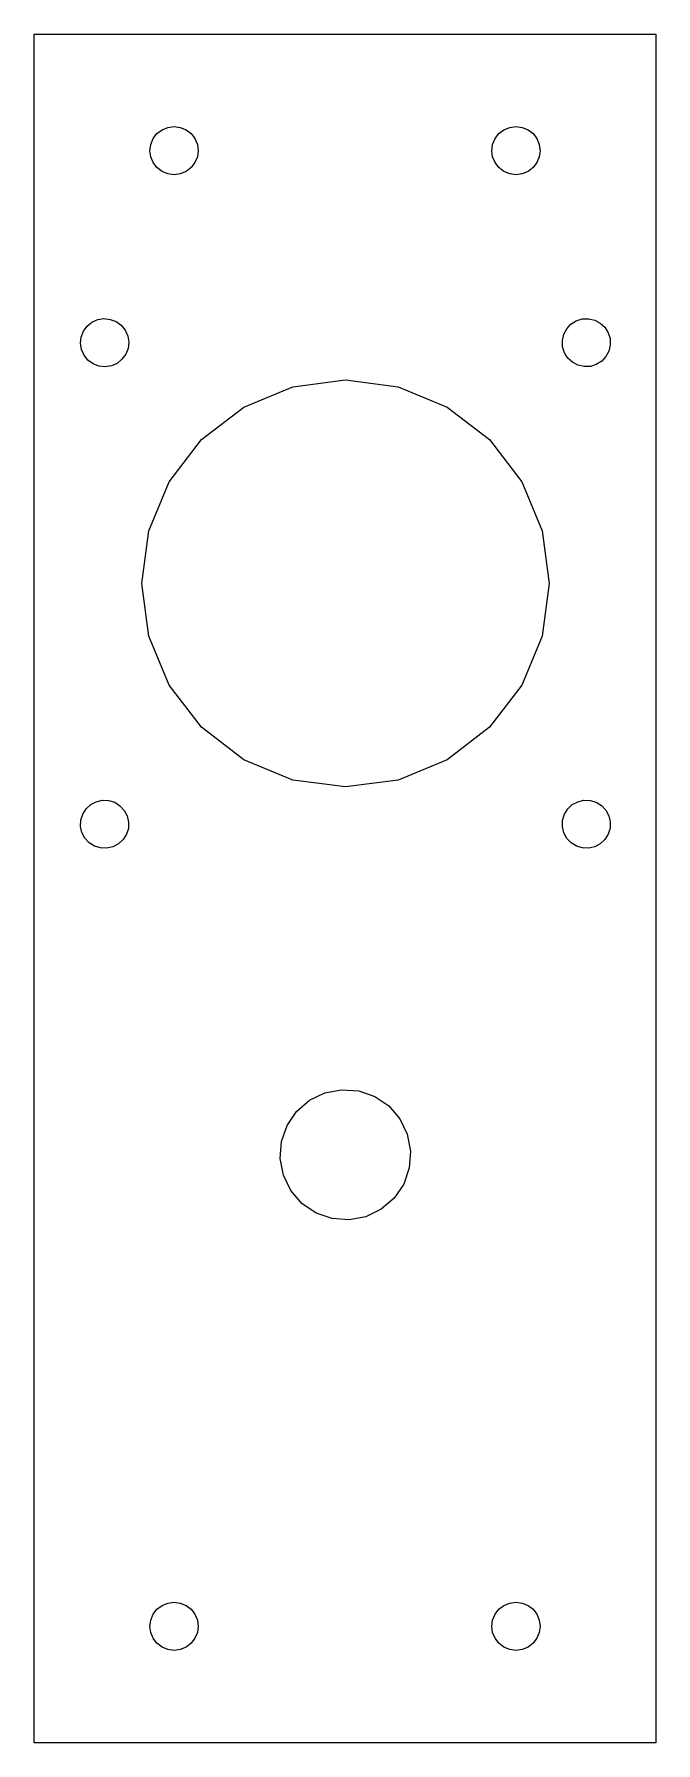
# Model space of a CAD drawing. Extents: x -108 to 96, y -65 to 65.
# Drawn here: x -107.9 to -67.9, y -50.3 to 59.7 of the extents above; entities outside this region: 2.
import ezdxf

# ---------------------------------------------------------------- set-up
doc = ezdxf.new("R2010")
doc.units = 0
doc.header["$MEASUREMENT"] = 0
doc.layers.get('0').update_dxf_attribs({"linetype": 'CONTINUOUS'})

msp = doc.modelspace()

# ---------------------------------------------------------------- linework, layer by layer
for p, q in [((94.14, 65.06), (94.14, -65.06)), ((96.14, -65.06), (96.14, 65.06)), ((-107.87, 59.67), (-67.87, 59.67)), ((-107.87, -50.33), (-107.87, 59.67)), ((-67.87, 59.67), (-67.87, -50.33)), ((-100.37, 52.57), (-100.21, 52.95)), ((-100.21, 52.95), (-99.97, 53.27)), ((-99.97, 53.27), (-99.64, 53.51)), ((-99.64, 53.51), (-99.27, 53.67)), ((-99.27, 53.67), (-98.87, 53.72)), ((-98.87, 53.72), (-98.47, 53.67)), ((-98.47, 53.67), (-98.09, 53.51)), ((-98.09, 53.51), (-97.77, 53.27)), ((-97.77, 53.27), (-97.53, 52.95)), ((-97.53, 52.95), (-97.37, 52.57)), ((-78.37, 52.57), (-78.21, 52.95)), ((-78.21, 52.95), (-77.97, 53.27)), ((-77.97, 53.27), (-77.64, 53.51)), ((-77.64, 53.51), (-77.27, 53.67)), ((-77.27, 53.67), (-76.87, 53.72)), ((-76.87, 53.72), (-76.47, 53.67)), ((-76.47, 53.67), (-76.09, 53.51)), ((-76.09, 53.51), (-75.77, 53.27)), ((-75.77, 53.27), (-75.53, 52.95)), ((-75.53, 52.95), (-75.37, 52.57)), ((-100.42, 52.17), (-100.37, 52.57)), ((-100.37, 51.77), (-100.42, 52.17)), ((-100.21, 51.4), (-100.37, 51.77)), ((-97.37, 51.77), (-97.53, 51.4)), ((-97.37, 52.57), (-97.32, 52.17)), ((-97.32, 52.17), (-97.37, 51.77)), ((-78.42, 52.17), (-78.37, 52.57)), ((-78.37, 51.77), (-78.42, 52.17)), ((-78.21, 51.4), (-78.37, 51.77)), ((-75.37, 51.77), (-75.53, 51.4)), ((-75.37, 52.57), (-75.32, 52.17)), ((-75.32, 52.17), (-75.37, 51.77)), ((-99.97, 51.08), (-100.21, 51.4)), ((-99.64, 50.83), (-99.97, 51.08)), ((-99.27, 50.67), (-99.64, 50.83)), ((-98.87, 50.62), (-99.27, 50.67)), ((-98.47, 50.67), (-98.87, 50.62)), ((-98.09, 50.83), (-98.47, 50.67)), ((-97.77, 51.08), (-98.09, 50.83)), ((-97.53, 51.4), (-97.77, 51.08)), ((-77.97, 51.08), (-78.21, 51.4)), ((-77.64, 50.83), (-77.97, 51.08)), ((-77.27, 50.67), (-77.64, 50.83)), ((-76.87, 50.62), (-77.27, 50.67)), ((-76.47, 50.67), (-76.87, 50.62)), ((-76.09, 50.83), (-76.47, 50.67)), ((-75.77, 51.08), (-76.09, 50.83)), ((-75.53, 51.4), (-75.77, 51.08)), ((-104.7, 40.55), (-104.46, 40.88)), ((-104.46, 40.88), (-104.15, 41.13)), ((-104.15, 41.13), (-103.78, 41.3)), ((-103.78, 41.3), (-103.38, 41.36)), ((-103.38, 41.36), (-102.97, 41.31)), ((-102.97, 41.31), (-102.6, 41.17)), ((-102.6, 41.17), (-102.27, 40.93)), ((-102.27, 40.93), (-102.02, 40.61)), ((-73.79, 40.35), (-73.6, 40.71)), ((-73.6, 40.71), (-73.33, 41)), ((-73.33, 41), (-72.99, 41.22)), ((-72.99, 41.22), (-72.6, 41.34)), ((-72.6, 41.34), (-72.19, 41.35)), ((-72.19, 41.35), (-71.8, 41.26)), ((-71.8, 41.26), (-71.44, 41.07)), ((-71.44, 41.07), (-71.15, 40.8)), ((-71.15, 40.8), (-70.93, 40.45)), ((-104.89, 39.77), (-104.85, 40.17)), ((-104.83, 39.37), (-104.89, 39.77)), ((-104.85, 40.17), (-104.7, 40.55)), ((-102.02, 40.61), (-101.85, 40.24)), ((-101.85, 40.24), (-101.79, 39.84)), ((-101.79, 39.84), (-101.83, 39.44)), ((-73.88, 39.95), (-73.79, 40.35)), ((-73.87, 39.55), (-73.88, 39.95)), ((-70.93, 40.45), (-70.81, 40.07)), ((-70.8, 39.66), (-70.89, 39.27)), ((-70.81, 40.07), (-70.8, 39.66)), ((-104.66, 39), (-104.83, 39.37)), ((-104.41, 38.69), (-104.66, 39)), ((-104.08, 38.45), (-104.41, 38.69)), ((-102.22, 38.74), (-102.53, 38.48)), ((-101.98, 39.06), (-102.22, 38.74)), ((-101.83, 39.44), (-101.98, 39.06)), ((-73.75, 39.16), (-73.87, 39.55)), ((-73.53, 38.82), (-73.75, 39.16)), ((-73.24, 38.55), (-73.53, 38.82)), ((-72.88, 38.36), (-73.24, 38.55)), ((-71.35, 38.61), (-71.7, 38.4)), ((-71.08, 38.91), (-71.35, 38.61)), ((-70.89, 39.27), (-71.08, 38.91)), ((-103.71, 38.3), (-104.08, 38.45)), ((-103.3, 38.26), (-103.71, 38.3)), ((-102.9, 38.32), (-103.3, 38.26)), ((-102.53, 38.48), (-102.9, 38.32)), ((-91.23, 36.96), (-87.84, 37.41)), ((-87.84, 37.41), (-84.45, 36.96)), ((-72.49, 38.27), (-72.88, 38.36)), ((-72.08, 38.28), (-72.49, 38.27)), ((-71.7, 38.4), (-72.08, 38.28)), ((-94.39, 35.65), (-91.23, 36.96)), ((-84.45, 36.96), (-81.29, 35.65)), ((-97.1, 33.57), (-94.39, 35.65)), ((-81.29, 35.65), (-78.58, 33.57)), ((-99.19, 30.86), (-97.1, 33.57)), ((-78.58, 33.57), (-76.5, 30.86)), ((-100.49, 27.7), (-99.19, 30.86)), ((-76.5, 30.86), (-75.19, 27.7)), ((-100.94, 24.31), (-100.49, 27.7)), ((-75.19, 27.7), (-74.74, 24.31)), ((-100.49, 20.92), (-100.94, 24.31)), ((-74.74, 24.31), (-75.19, 20.92)), ((-99.19, 17.76), (-100.49, 20.92)), ((-75.19, 20.92), (-76.5, 17.76)), ((-97.1, 15.05), (-99.19, 17.76)), ((-76.5, 17.76), (-78.58, 15.05)), ((-94.39, 12.96), (-97.1, 15.05)), ((-78.58, 15.05), (-81.29, 12.96)), ((-91.23, 11.65), (-94.39, 12.96)), ((-81.29, 12.96), (-84.45, 11.65)), ((-87.84, 11.21), (-91.23, 11.65)), ((-84.45, 11.65), (-87.84, 11.21)), ((-104.53, 9.8), (-104.23, 10.08)), ((-104.23, 10.08), (-103.88, 10.26)), ((-103.88, 10.26), (-103.48, 10.35)), ((-103.48, 10.35), (-103.08, 10.34)), ((-103.08, 10.34), (-102.69, 10.22)), ((-102.69, 10.22), (-102.35, 10)), ((-102.35, 10), (-102.07, 9.7)), ((-73.54, 9.79), (-73.25, 10.07)), ((-73.25, 10.07), (-72.89, 10.26)), ((-72.89, 10.26), (-72.5, 10.35)), ((-72.5, 10.35), (-72.09, 10.34)), ((-72.09, 10.34), (-71.7, 10.22)), ((-71.7, 10.22), (-71.36, 10.01)), ((-71.36, 10.01), (-71.08, 9.71)), ((-104.88, 8.67), (-104.87, 9.07)), ((-104.87, 9.07), (-104.75, 9.46)), ((-104.75, 9.46), (-104.53, 9.8)), ((-102.07, 9.7), (-101.89, 9.34)), ((-101.89, 9.34), (-101.8, 8.95)), ((-101.8, 8.95), (-101.81, 8.54)), ((-73.88, 8.65), (-73.87, 9.06)), ((-73.87, 9.06), (-73.75, 9.45)), ((-73.75, 9.45), (-73.54, 9.79)), ((-71.08, 9.71), (-70.89, 9.36)), ((-70.89, 9.36), (-70.8, 8.96)), ((-70.8, 8.96), (-70.81, 8.56)), ((-104.8, 8.27), (-104.88, 8.67)), ((-104.61, 7.92), (-104.8, 8.27)), ((-104.33, 7.62), (-104.61, 7.92)), ((-102.15, 7.82), (-102.45, 7.54)), ((-101.93, 8.16), (-102.15, 7.82)), ((-101.81, 8.54), (-101.93, 8.16)), ((-73.79, 8.26), (-73.88, 8.65)), ((-73.6, 7.9), (-73.79, 8.26)), ((-73.32, 7.61), (-73.6, 7.9)), ((-71.14, 7.83), (-71.44, 7.55)), ((-70.93, 8.17), (-71.14, 7.83)), ((-70.81, 8.56), (-70.93, 8.17)), ((-103.99, 7.4), (-104.33, 7.62)), ((-103.6, 7.28), (-103.99, 7.4)), ((-103.2, 7.27), (-103.6, 7.28)), ((-102.81, 7.35), (-103.2, 7.27)), ((-102.45, 7.54), (-102.81, 7.35)), ((-72.98, 7.4), (-73.32, 7.61)), ((-72.59, 7.28), (-72.98, 7.4)), ((-72.19, 7.27), (-72.59, 7.28)), ((-71.79, 7.36), (-72.19, 7.27)), ((-71.44, 7.55), (-71.79, 7.36)), ((-90.15, -8.96), (-89.17, -8.48)), ((-89.17, -8.48), (-88.09, -8.28)), ((-88.09, -8.28), (-86.99, -8.36)), ((-86.99, -8.36), (-85.96, -8.72)), ((-85.96, -8.72), (-85.05, -9.33)), ((-91.6, -10.58), (-90.98, -9.68)), ((-90.98, -9.68), (-90.15, -8.96)), ((-85.05, -9.33), (-84.34, -10.16)), ((-91.96, -11.62), (-91.6, -10.58)), ((-84.34, -10.16), (-83.86, -11.15)), ((-92.04, -12.71), (-91.96, -11.62)), ((-83.86, -11.15), (-83.65, -12.23)), ((-91.83, -13.79), (-92.04, -12.71)), ((-83.65, -12.23), (-83.73, -13.32)), ((-91.35, -14.78), (-91.83, -13.79)), ((-83.73, -13.32), (-84.09, -14.36)), ((-90.64, -15.61), (-91.35, -14.78)), ((-84.71, -15.26), (-85.54, -15.98)), ((-84.09, -14.36), (-84.71, -15.26)), ((-89.73, -16.22), (-90.64, -15.61)), ((-88.69, -16.58), (-89.73, -16.22)), ((-86.52, -16.46), (-87.6, -16.66)), ((-85.54, -15.98), (-86.52, -16.46)), ((-87.6, -16.66), (-88.69, -16.58)), ((-100.21, -42.05), (-99.97, -41.73)), ((-99.97, -41.73), (-99.64, -41.49)), ((-99.64, -41.49), (-99.27, -41.33)), ((-99.27, -41.33), (-98.87, -41.28)), ((-98.87, -41.28), (-98.47, -41.33)), ((-98.47, -41.33), (-98.09, -41.49)), ((-98.09, -41.49), (-97.77, -41.73)), ((-97.77, -41.73), (-97.53, -42.05)), ((-78.21, -42.05), (-77.97, -41.73)), ((-77.97, -41.73), (-77.64, -41.49)), ((-77.64, -41.49), (-77.27, -41.33)), ((-77.27, -41.33), (-76.87, -41.28)), ((-76.87, -41.28), (-76.47, -41.33)), ((-76.47, -41.33), (-76.09, -41.49)), ((-76.09, -41.49), (-75.77, -41.73)), ((-75.77, -41.73), (-75.53, -42.05)), ((-100.42, -42.83), (-100.37, -42.43)), ((-100.37, -43.23), (-100.42, -42.83)), ((-100.37, -42.43), (-100.21, -42.05)), ((-97.53, -42.05), (-97.37, -42.43)), ((-97.37, -42.43), (-97.32, -42.83)), ((-97.32, -42.83), (-97.37, -43.23)), ((-78.42, -42.83), (-78.37, -42.43)), ((-78.37, -43.23), (-78.42, -42.83)), ((-78.37, -42.43), (-78.21, -42.05)), ((-75.53, -42.05), (-75.37, -42.43)), ((-75.37, -42.43), (-75.32, -42.83)), ((-75.32, -42.83), (-75.37, -43.23)), ((-100.21, -43.6), (-100.37, -43.23)), ((-99.97, -43.92), (-100.21, -43.6)), ((-99.64, -44.17), (-99.97, -43.92)), ((-97.77, -43.92), (-98.09, -44.17)), ((-97.53, -43.6), (-97.77, -43.92)), ((-97.37, -43.23), (-97.53, -43.6)), ((-78.21, -43.6), (-78.37, -43.23)), ((-77.97, -43.92), (-78.21, -43.6)), ((-77.64, -44.17), (-77.97, -43.92)), ((-75.77, -43.92), (-76.09, -44.17)), ((-75.53, -43.6), (-75.77, -43.92)), ((-75.37, -43.23), (-75.53, -43.6)), ((-99.27, -44.33), (-99.64, -44.17)), ((-98.87, -44.38), (-99.27, -44.33)), ((-98.47, -44.33), (-98.87, -44.38)), ((-98.09, -44.17), (-98.47, -44.33)), ((-77.27, -44.33), (-77.64, -44.17)), ((-76.87, -44.38), (-77.27, -44.33)), ((-76.47, -44.33), (-76.87, -44.38)), ((-76.09, -44.17), (-76.47, -44.33)), ((-67.87, -50.33), (-107.87, -50.33))]:
    msp.add_line(p, q)

doc.saveas('drawing.dxf')
